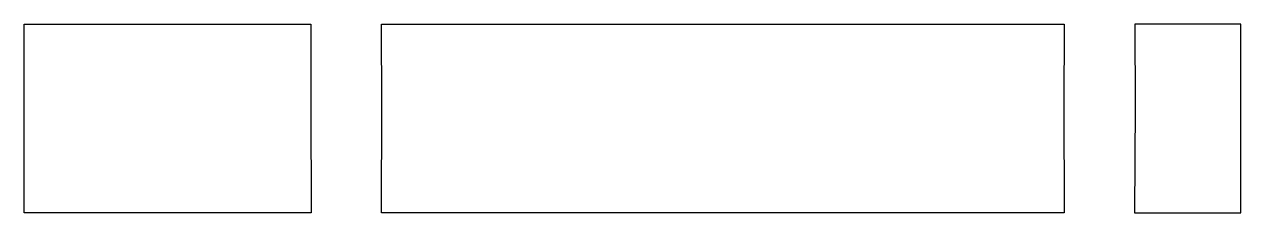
# Model space of a CAD drawing. Header units: metres. Extents: x -18.5 to 13.8, y -1.1 to 46.5.
# Drawn here: x -18.55 to 13.75, y 41.5 to 46.5 of the extents above.
import ezdxf

# ---------------------------------------------------------------- set-up
doc = ezdxf.new("R2010")
doc.units = ezdxf.units.M

msp = doc.modelspace()

# ---------------------------------------------------------------- linework, layer by layer
for p, q in [((-18.55, 45.981), (-18.55, 46.5)), ((-18.55, 46.5), (-18.2, 46.5)), ((-18.2, 46.5), (-17.417, 46.5)), ((-17.417, 46.5), (-11.873, 46.5)), ((-11.873, 46.5), (-11.612, 46.5)), ((-11.612, 46.5), (-11.264, 46.5)), ((-11.264, 46.5), (-10.938, 46.5)), ((-10.938, 46.5), (-10.945, 44.316)), ((-9.055, 44.316), (-9.062, 46.5)), ((-9.062, 46.5), (-8.286, 46.5)), ((-8.286, 46.5), (8.965, 46.5)), ((8.965, 46.5), (9.062, 46.5)), ((9.062, 46.5), (9.055, 44.316)), ((9.062, 46.5), (9.062, 46.5)), ((11.22, 46.5), (10.938, 46.5)), ((10.938, 46.5), (10.945, 44.316)), ((11.502, 46.5), (11.22, 46.5)), ((11.697, 46.5), (11.502, 46.5)), ((13.75, 46.5), (11.697, 46.5)), ((13.75, 42.118), (13.75, 46.5)), ((-18.55, 45.953), (-18.55, 45.981)), ((-18.55, 45.897), (-18.55, 45.953)), ((-18.55, 45.812), (-18.55, 45.897)), ((-18.55, 45.704), (-18.55, 45.812)), ((-18.55, 42.118), (-18.55, 45.704)), ((-10.945, 44.316), (-10.934, 41.5)), ((-9.066, 41.5), (-9.055, 44.316)), ((9.055, 44.316), (9.066, 41.5)), ((10.945, 44.316), (10.934, 41.5)), ((-18.55, 41.562), (-18.55, 42.118)), ((13.75, 41.5), (13.75, 42.118)), ((-18.55, 41.5), (-18.55, 41.562)), ((-16.55, 41.5), (-18.55, 41.5)), ((-16.253, 41.5), (-16.55, 41.5)), ((-15.773, 41.5), (-16.253, 41.5)), ((-15, 41.5), (-15.773, 41.5)), ((-13.744, 41.5), (-15, 41.5)), ((-11.696, 41.5), (-13.744, 41.5)), ((-11.123, 41.5), (-11.696, 41.5)), ((-10.934, 41.5), (-11.123, 41.5)), ((-10.934, 41.5), (-10.934, 41.5)), ((-8.877, 41.5), (-9.066, 41.5)), ((-8.448, 41.5), (-8.877, 41.5)), ((-3.076, 41.5), (-8.448, 41.5)), ((8.448, 41.5), (-3.076, 41.5)), ((8.877, 41.5), (8.448, 41.5)), ((9.066, 41.5), (8.877, 41.5)), ((10.934, 41.5), (11.269, 41.5)), ((11.269, 41.5), (12.111, 41.5)), ((12.111, 41.5), (12.592, 41.5)), ((12.111, 41.5), (12.111, 41.5)), ((12.592, 41.5), (12.863, 41.5)), ((12.863, 41.5), (13.011, 41.5)), ((13.011, 41.5), (13.75, 41.5))]:
    msp.add_line(p, q)

doc.saveas('drawing.dxf')
